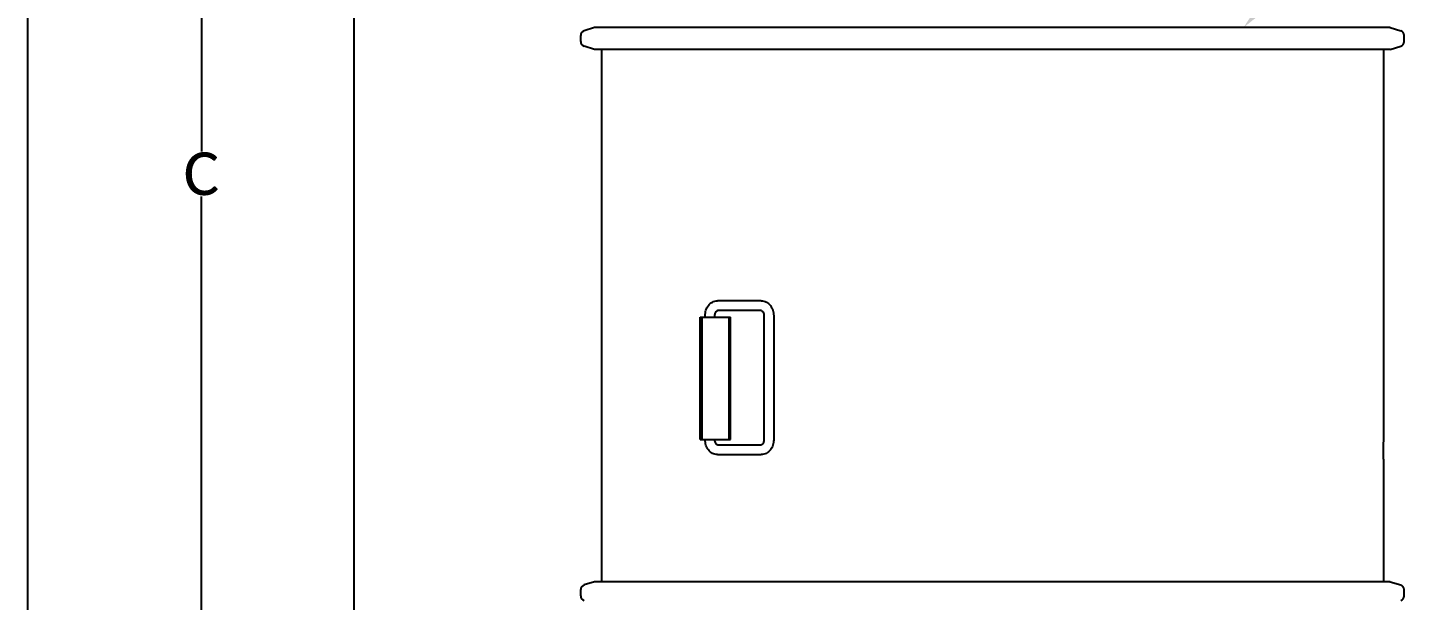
# Model space of a CAD drawing. Header units: millimetres. Extents: x 7589 to 12925, y 625 to 5429.
# Drawn here: x 7589 to 8717, y 3148 to 3617 of the extents above; entities that cross this region are included whole.
import ezdxf
from ezdxf import colors
from ezdxf.entities.mleader import LeaderData, LeaderLine
from ezdxf.math import Vec2, Vec3

# ---------------------------------------------------------------- set-up
doc = ezdxf.new("R2010")
doc.units = ezdxf.units.MM
doc.header["$LTSCALE"] = 307.34
doc.header["$PDMODE"] = 3
doc.header["$PDSIZE"] = 8
doc.layers.get('0').update_dxf_attribs({"linetype": 'CONTINUOUS'})
doc.layers.get('Defpoints').update_dxf_attribs({"linetype": 'CONTINUOUS'})
doc.styles.get("Standard").update_dxf_attribs({"font": 'calibri.ttf'})
doc.dimstyles.get("Standard").update_dxf_attribs({"dimtxt": 35, "dimasz": 35, "dimexe": 1.5, "dimexo": 1, "dimtad": 1, "dimdsep": 46, "dimtxsty": 'Standard', "dimblk": '_FILLED', "dimblk1": '_FILLED', "dimblk2": '_FILLED', "dimcen": 0.09, "dimazin": 2, "dimtol": 1, "dimtp": 0.01, "dimtm": 0.01, "dimtfac": 1, "dimtofl": 0, "dimtmove": 0, "dimatfit": 3, "dimldrblk": '_FILLED', "dimfxl": 1, "dimtolj": 1, "dimarcsym": 0})

# ---------------------------------------------------------------- blocks, each defined once
blk = doc.blocks.new('_FILLED')
at = {"color": 0, "linetype": 'ByBlock'}
blk.add_solid([(0, 0), (-1, 0.214), (-1, -0.214)], dxfattribs=at)
blk = doc.blocks.new('*D70')
at = {"color": 0, "lineweight": -2}
for p, q in [((8378.1, 4630.8), (7730.1, 4630.8)), ((7731.6, 4595.8), (7731.6, 3516)), ((7731.6, 2399.3), (7731.6, 3479.1)), ((7931.9, 2364.3), (7730.1, 2364.3))]:
    blk.add_line(p, q, dxfattribs=at)
at = {"layer": 'Defpoints', "color": 0}
for p in [(8379.1, 4630.8), (7731.6, 2364.3), (7932.9, 2364.3)]:
    blk.add_point(p, dxfattribs=at)
at = {"color": 0, "linetype": 'ByBlock', "lineweight": -2, "xscale": 35, "yscale": 35, "zscale": 35}
for p, rotation in [((7731.6, 4630.8), 90), ((7731.6, 2364.3), 270)]:
    blk.add_blockref('_FILLED', p, dxfattribs=dict(at, rotation=rotation))
at = {"color": 0, "insert": (7731.6, 3497.5), "char_height": 35, "attachment_point": 5}
blk.add_mtext('\\A1;\\A1;C', dxfattribs=at)

msp = doc.modelspace()

# ---------------------------------------------------------------- linework, layer by layer
at = {"color": 0}
for p, q in [((7589.3549, 5428.59124), (7589.3549, 624.5987)), ((8059.05376, 3447.10144), (8059.05376, 3407.10144)), ((8699.05376, 3447.10144), (8699.05376, 3401.90489))]:
    msp.add_line(p, q, dxfattribs=at)
at = {"color": 0, "linetype": 'Continuous'}
for p, q in [((7856.77159, 2364.25215), (7856.77159, 5128.59124)), ((8042.05376, 3605.97186), (8042.05376, 3611.01202)), ((8053.46901, 3617.46186), (8044.88427, 3614.83724)), ((8704.6385, 3617.46186), (8053.46901, 3617.46186)), ((8704.6385, 3617.46186), (8713.22324, 3614.83724)), ((8716.05376, 3605.97186), (8716.05376, 3611.01202)), ((8053.46901, 3599.52202), (8044.88427, 3602.14664)), ((8704.6385, 3599.52202), (8053.46901, 3599.52202)), ((8059.05376, 3599.52202), (8059.05376, 3447.10144)), ((8699.05376, 3599.52202), (8699.05376, 3447.10144)), ((8704.6385, 3599.52202), (8713.22324, 3602.14664)), ((8059.05376, 3407.10144), (8059.05376, 3163.46186)), ((8699.05376, 3407.10144), (8699.05376, 3292.00643)), ((8189.87652, 3393.59194), (8154.02303, 3393.59194)), ((8189.87652, 3385.59194), (8154.02303, 3385.59194)), ((8139.70061, 3280.09194), (8139.70061, 3380.09194)), ((8139.70061, 3380.09194), (8164.53094, 3380.09194)), ((8141.42031, 3280.09194), (8141.42031, 3380.09194)), ((8143.92031, 3380.09194), (8143.92031, 3381.59194)), ((8151.92031, 3380.09194), (8151.92031, 3381.59194)), ((8163.20331, 3380.09194), (8163.20331, 3280.09194)), ((8164.53094, 3280.09194), (8164.53094, 3380.09194)), ((8191.97924, 3381.59194), (8191.97924, 3279.59194)), ((8199.97924, 3381.59194), (8199.97924, 3279.59194)), ((8698.93717, 3292.00423), (8698.90107, 3264.01873)), ((8139.70061, 3280.09194), (8164.53094, 3280.09194)), ((8143.92031, 3279.59194), (8143.92031, 3280.09194)), ((8151.92031, 3279.59194), (8151.92031, 3280.09194)), ((8154.02303, 3275.59194), (8189.87652, 3275.59194)), ((8154.02303, 3267.59194), (8189.87652, 3267.59194)), ((8699.05376, 3264.01873), (8699.05376, 3163.46186)), ((8053.46901, 3163.46186), (8044.88427, 3160.83724)), ((8704.6385, 3163.46186), (8053.46901, 3163.46186)), ((8704.6385, 3163.46186), (8713.22324, 3160.83724)), ((8042.05376, 3151.97186), (8042.05376, 3157.01202)), ((8716.05376, 3151.97186), (8716.05376, 3157.01202))]:
    msp.add_line(p, q, dxfattribs=at)
for centre, start, end in [((8046.05376, 3611.01202), 107, 180), ((8712.05376, 3611.01202), 0, 73), ((8046.05376, 3605.97186), 180, 253), ((8712.05376, 3605.97186), 287, 0), ((8046.05376, 3157.01202), 107, 180), ((8712.05376, 3157.01202), 0, 73), ((8046.05376, 3151.97186), 180, 253), ((8712.05376, 3151.97186), 287, 0)]:
    msp.add_arc(centre, 4, start, end, dxfattribs=at)
for points, knots in [([(8143.92031, 3381.59194), (8143.92031, 3383.04695), (8144.35066, 3385.93263), (8145.67032, 3388.55123), (8146.52746, 3389.67485)], [0, 0, 0, 0, 0.5072838112, 1, 1, 1, 1]), ([(8146.52746, 3389.67485), (8147.41598, 3390.8396), (8149.65447, 3392.83486), (8152.59151, 3393.59194), (8154.02303, 3393.59194)], [0, 0, 0, 0, 0.505771262, 1, 1, 1, 1]), ([(8151.92031, 3381.59194), (8151.92031, 3381.91129), (8152.00363, 3383.04046), (8152.39361, 3384.17459), (8152.88805, 3384.82274)], [0, 0, 0, 0, 0.2814748961, 1, 1, 1, 1]), ([(8152.88805, 3384.82274), (8153.08446, 3385.08022), (8153.41926, 3385.42953), (8153.87942, 3385.59194), (8154.02303, 3385.59194)], [0, 0, 0, 0, 0.6927807492, 1, 1, 1, 1]), ([(8189.87652, 3393.59194), (8191.30803, 3393.59194), (8194.24507, 3392.83486), (8196.48356, 3390.8396), (8197.37208, 3389.67485)], [0, 0, 0, 0, 0.4942262927, 1, 1, 1, 1]), ([(8189.87652, 3385.59194), (8190.02013, 3385.59194), (8190.48029, 3385.42954), (8190.81508, 3385.08022), (8191.0115, 3384.82274)], [0, 0, 0, 0, 0.3072180786, 1, 1, 1, 1]), ([(8191.0115, 3384.82274), (8191.15587, 3384.63349), (8191.74917, 3383.66027), (8191.97924, 3382.48864), (8191.97924, 3381.59194)], [0, 0, 0, 0, 0.2097715196, 1, 1, 1, 1]), ([(8197.37208, 3389.67485), (8198.22923, 3388.55123), (8199.54889, 3385.93262), (8199.97924, 3383.04694), (8199.97924, 3381.59194)], [0, 0, 0, 0, 0.4927191905, 1, 1, 1, 1]), ([(8146.52746, 3271.50903), (8145.67032, 3272.63266), (8144.35066, 3275.25126), (8143.92031, 3278.13694), (8143.92031, 3279.59194)], [0, 0, 0, 0, 0.4927191905, 1, 1, 1, 1]), ([(8154.02303, 3267.59194), (8152.59151, 3267.59194), (8149.65448, 3268.34902), (8147.41598, 3270.34428), (8146.52746, 3271.50903)], [0, 0, 0, 0, 0.4942262927, 1, 1, 1, 1]), ([(8152.88805, 3276.36114), (8152.74367, 3276.5504), (8152.15038, 3277.52361), (8151.92031, 3278.69524), (8151.92031, 3279.59194)], [0, 0, 0, 0, 0.2097715196, 1, 1, 1, 1]), ([(8154.02303, 3275.59194), (8153.87942, 3275.59194), (8153.41925, 3275.75435), (8153.08446, 3276.10366), (8152.88805, 3276.36114)], [0, 0, 0, 0, 0.3072180786, 1, 1, 1, 1]), ([(8191.0115, 3276.36114), (8190.81508, 3276.10366), (8190.48029, 3275.75435), (8190.02013, 3275.59194), (8189.87652, 3275.59194)], [0, 0, 0, 0, 0.6927807492, 1, 1, 1, 1]), ([(8197.37208, 3271.50903), (8196.48357, 3270.34429), (8194.24508, 3268.34902), (8191.30804, 3267.59194), (8189.87652, 3267.59194)], [0, 0, 0, 0, 0.505771262, 1, 1, 1, 1]), ([(8191.97924, 3279.59194), (8191.97924, 3279.27259), (8191.89591, 3278.14343), (8191.50594, 3277.0093), (8191.0115, 3276.36114)], [0, 0, 0, 0, 0.2814748961, 1, 1, 1, 1]), ([(8199.97924, 3279.59194), (8199.97924, 3278.13693), (8199.54888, 3275.25126), (8198.22922, 3272.63265), (8197.37208, 3271.50903)], [0, 0, 0, 0, 0.5072838112, 1, 1, 1, 1])]:
    msp.add_open_spline(points, degree=3, knots=knots, dxfattribs=at)

# ---------------------------------------------------------------- dimensions: what is measured, and where the dimension line sits
at = {"color": 0}
dim = msp.add_linear_dim(base=(7731.60895, 2364.25215), p1=(8379.05376, 4630.80358), p2=(7932.89123, 2364.25215), angle=90, text='\\A1;C', dimstyle='Standard', override={"dimtad": 0, "dimtih": 1, "dimtoh": 1, "dimdec": 4, "dimzin": 0, "dimtxsty": 'Standard', "dimcen": 62.865, "dimadec": 0, "dimazin": 0, "dimtdec": 4, "dimtzin": 0}, dxfattribs=at)
dim.commit()
dim.dimension.update_dxf_attribs({"geometry": '*D70', "text_midpoint": (7731.60895, 3497.52786)})

# ---------------------------------------------------------------- leaders
ml = msp.add_multileader_mtext('Standard', dxfattribs=at)
ml.set_content('AIR FILTER\\PUNIT (AFU)')
ml.set_leader_properties(linetype='ByLayer')
ml.build(insert=Vec2(0, 0))
ml.multileader.update_dxf_attribs({"text_right_attachment_type": 6, "arrow_head_size": 50})
ctx = ml.context
ctx.base_point, ctx.char_height, ctx.arrow_head_size, ctx.plane_origin = Vec3(8724.93296, 3763.36538), 50, 50, Vec3(8584.527, 3537.03895)
ctx.right_attachment = 6
notes = []
notes.append((ctx, [(0, (1, 1, 0), (8716.93296, 3763.36538), (1, 0), 8, [(0, [(8584.527, 3617.46186)], 0, [])])]))
ctx.mtext.insert, ctx.mtext.flow_direction = Vec3(8726.93296, 3795), 5
for ctx, leaders in notes:
    for number, flags, end, landing, length, lines in leaders:
        leader = LeaderData()
        leader.index, (leader.has_last_leader_line, leader.has_dogleg_vector, leader.attachment_direction) = number, flags
        leader.last_leader_point, leader.dogleg_vector, leader.dogleg_length = Vec3(end), Vec3(landing), length
        for number, points, colour, breaks in lines:
            line = LeaderLine()
            line.index, line.vertices, line.color, line.breaks = number, Vec3.list(points), colors.encode_raw_color(colour), breaks
            leader.lines.append(line)
        ctx.leaders.append(leader)

doc.saveas('drawing.dxf')
